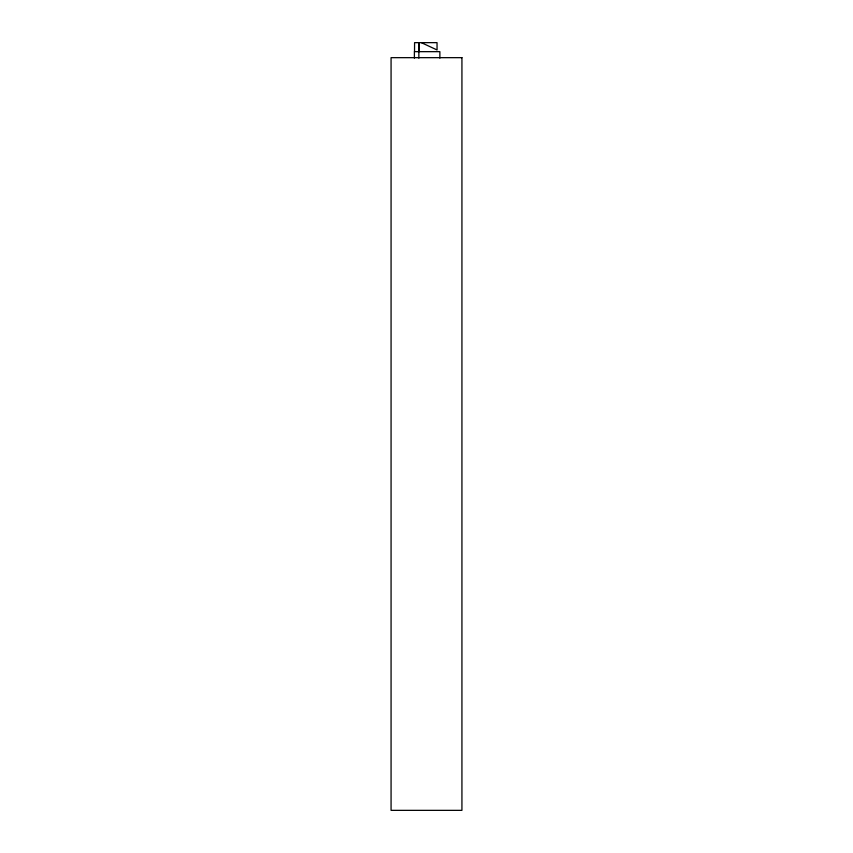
<?xml version="1.0" encoding="UTF-8"?>
<svg xmlns="http://www.w3.org/2000/svg" width="853" height="853" viewBox="0 0 853 853"><rect width="100%" height="100%" fill="white"/><g stroke="black" fill="none" stroke-linecap="round" stroke-linejoin="round"><path stroke-width="1.28" d="M414.526 51.66L414.579 42.65L437.035 42.65L437.056 49.964L421.361 42.65M418.524 51.66L414.387 51.66L414.387 58.143M439.871 58.143L439.871 51.66L418.855 51.66L418.855 58.143M461.931 57.663L391.069 57.663L391.069 810.35L461.931 810.35L461.931 57.663M419.047 51.66L419.036 42.65L419.036 51.66"/></g></svg>
